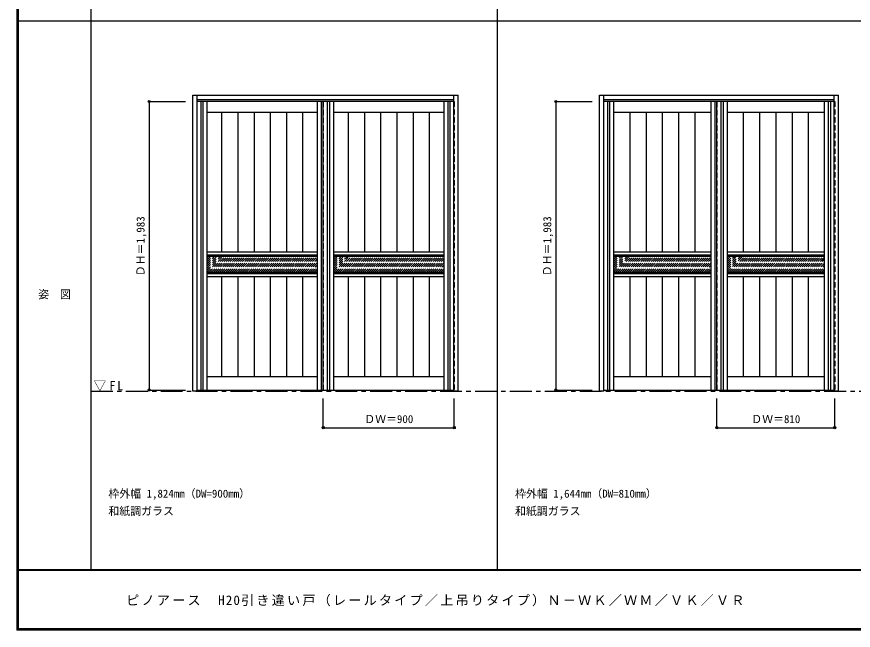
# Model space of a CAD drawing. Units: millimetres, scale not verified. Extents: x -6000 to 5700, y -4307 to 4260.
# Drawn here: x -6000 to -250, y -4205 to 12 of the extents above; entities that cross this region are included whole.
import ezdxf
from ezdxf.enums import TextEntityAlignment as Align

# ---------------------------------------------------------------- set-up
doc = ezdxf.new("R2010")
doc.units = ezdxf.units.MM
doc.header["$LTSCALE"] = 30
doc.header["$PDMODE"] = 32
doc.header["$PDSIZE"] = 15
doc.linetypes.add('CHAIN1', pattern=[8, 5, -1, 1, -1])
doc.linetypes.add('DASHED1', pattern=[1.8, 1.2, -0.6])
for name, color, linetype in [('0-1_通り芯', 4, 'CHAIN1'), ('0-2_扉', 4, 'DASHED1'), ('0-3_仕上げ', 3, 'Continuous'), ('0-4_枠', 3, 'Continuous'), ('0-A_文字', 7, 'Continuous'), ('0-B_寸法', 4, 'Continuous'), ('0-C_ハッチ', 4, 'DASHED1'), ('F-1_枠', 6, 'Continuous'), ('F-A_文字', 7, 'Continuous')]:
    doc.layers.add(name, color=color, linetype=linetype)
doc.styles.add('ＭＳ ゴシック', font='')
doc.styles.get('ＭＳ ゴシック').set_extended_font_data('MS Gothic')

msp = doc.modelspace()

# ---------------------------------------------------------------- linework, layer by layer
at = {"layer": '0-1_通り芯', "color": 7}
msp.add_line((-5490, -2562.5), (100, -2562.5), dxfattribs=at)
at = {"layer": '0-2_扉'}
for p, q in [((-4763, -571), (-4763, -2554)), ((-4760, -571), (-4763, -571)), ((-3863, -2554), (-3863, -571)), ((-2996, -571), (-2993, -571)), ((-2993, -571), (-2993, -2554)), ((-1968, -571), (-1968, -2554)), ((-1965, -571), (-1968, -571)), ((-1158, -2554), (-1158, -571)), ((-381, -571), (-378, -571)), ((-4763, -2554), (-4760, -2554)), ((-2993, -2554), (-2996, -2554)), ((-1968, -2554), (-1965, -2554))]:
    msp.add_line(p, q, dxfattribs=at)
at = {"layer": '0-2_扉', "color": 3, "linetype": 'Continuous'}
for p, q in [((-2996, -571), (-4760, -571)), ((-3893, -2554), (-3893, -571)), ((-381, -571), (-1965, -571)), ((-1188, -2554), (-1188, -571)), ((-4760, -2554), (-2996, -2554)), ((-1965, -2554), (-381, -2554))]:
    msp.add_line(p, q, dxfattribs=at)
at = {"layer": '0-2_扉'}
msp.add_lwpolyline([(-378, -571), (-378, -2554), (-381, -2554)], dxfattribs=at)
at = {"layer": '0-3_仕上げ'}
for p, q in [((-4735.5, -571), (-4735.5, -2554)), ((-4720.5, -571), (-4720.5, -2554)), ((-3905.5, -2554), (-3905.5, -571)), ((-3865.5, -571), (-3865.5, -2554)), ((-3850.5, -571), (-3850.5, -2554)), ((-3035.5, -2554), (-3035.5, -571)), ((-3020.5, -2554), (-3020.5, -571)), ((-1940.5, -571), (-1940.5, -2554)), ((-1925.5, -571), (-1925.5, -2554)), ((-1200.5, -2554), (-1200.5, -571)), ((-1160.5, -571), (-1160.5, -2554)), ((-1145.5, -571), (-1145.5, -2554)), ((-420.5, -2554), (-420.5, -571)), ((-405.5, -2554), (-405.5, -571)), ((-4592.25, -647), (-4592.25, -1606)), ((-4480.55, -647), (-4480.55, -1606)), ((-4368.85, -647), (-4368.85, -1606)), ((-4257.15, -647), (-4257.15, -1606)), ((-4145.45, -647), (-4145.45, -1606)), ((-4033.75, -1606), (-4033.75, -647)), ((-3722.25, -647), (-3722.25, -1606)), ((-3610.55, -647), (-3610.55, -1606)), ((-3498.85, -647), (-3498.85, -1606)), ((-3387.15, -647), (-3387.15, -1606)), ((-3275.45, -647), (-3275.45, -1606)), ((-3163.75, -1606), (-3163.75, -647)), ((-1786.4, -647), (-1786.4, -1606)), ((-1674.7, -647), (-1674.7, -1606)), ((-1563, -647), (-1563, -1606)), ((-1451.3, -647), (-1451.3, -1606)), ((-1339.6, -647), (-1339.6, -1606)), ((-1006.4, -647), (-1006.4, -1606)), ((-894.7, -647), (-894.7, -1606)), ((-783, -647), (-783, -1606)), ((-671.3, -647), (-671.3, -1606)), ((-559.6, -647), (-559.6, -1606)), ((-3933, -1627), (-4693, -1627)), ((-3063, -1627), (-3823, -1627)), ((-1228, -1627), (-1898, -1627)), ((-448, -1627), (-1118, -1627)), ((-3933, -1755), (-4693, -1755)), ((-4592.25, -1776), (-4592.25, -2462)), ((-4480.55, -1776), (-4480.55, -2462)), ((-4368.85, -1776), (-4368.85, -2462)), ((-4257.15, -1776), (-4257.15, -2462)), ((-4145.45, -1776), (-4145.45, -2462)), ((-4033.75, -2462), (-4033.75, -1776)), ((-3063, -1755), (-3823, -1755)), ((-3722.25, -1776), (-3722.25, -2462)), ((-3610.55, -1776), (-3610.55, -2462)), ((-3498.85, -1776), (-3498.85, -2462)), ((-3387.15, -1776), (-3387.15, -2462)), ((-3275.45, -1776), (-3275.45, -2462)), ((-3163.75, -2462), (-3163.75, -1776)), ((-1228, -1755), (-1898, -1755)), ((-1786.4, -1776), (-1786.4, -2462)), ((-1674.7, -1776), (-1674.7, -2462)), ((-1563, -1776), (-1563, -2462)), ((-1451.3, -1776), (-1451.3, -2462)), ((-1339.6, -1776), (-1339.6, -2462)), ((-448, -1755), (-1118, -1755)), ((-1006.4, -1776), (-1006.4, -2462)), ((-894.7, -1776), (-894.7, -2462)), ((-783, -1776), (-783, -2462)), ((-671.3, -1776), (-671.3, -2462)), ((-559.6, -1776), (-559.6, -2462))]:
    msp.add_line(p, q, dxfattribs=at)
at = {"layer": '0-3_仕上げ', "color": 7}
for p, q in [((-4693, -571), (-4693, -2554)), ((-3933, -2554), (-3933, -571)), ((-3823, -571), (-3823, -2554)), ((-3063, -2554), (-3063, -571)), ((-1898, -571), (-1898, -2554)), ((-1228, -2554), (-1228, -571)), ((-1118, -571), (-1118, -2554)), ((-448, -2554), (-448, -571)), ((-3933, -647), (-4693, -647)), ((-3063, -647), (-3823, -647)), ((-1228, -647), (-1898, -647)), ((-448, -647), (-1118, -647)), ((-3933, -1606), (-4693, -1606)), ((-3063, -1606), (-3823, -1606)), ((-1228, -1606), (-1898, -1606)), ((-448, -1606), (-1118, -1606)), ((-3933, -1636), (-4693, -1636)), ((-3063, -1636), (-3823, -1636)), ((-1228, -1636), (-1898, -1636)), ((-448, -1636), (-1118, -1636)), ((-3933, -1746), (-4693, -1746)), ((-3933, -1776), (-4693, -1776)), ((-3063, -1746), (-3823, -1746)), ((-3063, -1776), (-3823, -1776)), ((-1228, -1746), (-1898, -1746)), ((-1228, -1776), (-1898, -1776)), ((-448, -1746), (-1118, -1746)), ((-448, -1776), (-1118, -1776)), ((-3933, -2462), (-4693, -2462)), ((-3063, -2462), (-3823, -2462)), ((-1228, -2462), (-1898, -2462)), ((-448, -2462), (-1118, -2462))]:
    msp.add_line(p, q, dxfattribs=at)
at = {"layer": '0-3_仕上げ', "color": 4, "linetype": 'DASHED1'}
msp.add_line((-3890.5, -2554), (-3890.5, -571), dxfattribs=at)
at = {"layer": '0-4_枠'}
for p, q in [((-4790, -2562.5), (-4790, -527.5)), ((-4790, -527.5), (-2966, -527.5)), ((-4760, -2562.5), (-4760, -527.5)), ((-4760, -557.5), (-2996, -557.5)), ((-2996, -2553.46), (-2996, -527.5)), ((-2966, -2562.5), (-2966, -527.5)), ((-1995, -2562.5), (-1995, -527.5)), ((-1995, -527.5), (-351, -527.5)), ((-1965, -2562.5), (-1965, -527.5)), ((-1965, -557.5), (-381, -557.5)), ((-381, -2553.46), (-381, -527.5)), ((-351, -2562.5), (-351, -527.5)), ((-4760, -2562.5), (-4790, -2562.5)), ((-2996, -2553.8), (-2996, -2553.46)), ((-1965, -2562.5), (-1995, -2562.5)), ((-381, -2553.8), (-381, -2553.46))]:
    msp.add_line(p, q, dxfattribs=at)
for points in [[(-2966, -2562.5), (-2996, -2562.5), (-2996, -2553.8)], [(-351, -2562.5), (-381, -2562.5), (-381, -2553.8)]]:
    msp.add_lwpolyline(points, dxfattribs=at)
at = {"layer": '0-B_寸法'}
for p, q in [((-5090, -571), (-4840, -571)), ((-5090, -571), (-5090, -2554)), ((-2295, -571), (-2045, -571)), ((-2295, -571), (-2295, -2554)), ((-5090, -2554), (-4840, -2554)), ((-2295, -2554), (-2045, -2554)), ((-3893, -2812.5), (-3893, -2612.5)), ((-2993, -2812.5), (-2993, -2612.5)), ((-1188, -2812.5), (-1188, -2612.5)), ((-378, -2812.5), (-378, -2612.5)), ((-3893, -2812.5), (-2993, -2812.5)), ((-1188, -2812.5), (-378, -2812.5))]:
    msp.add_line(p, q, dxfattribs=at)
at = {"layer": '0-B_寸法', "color": 7}
for p in [(-5090, -571), (-2295, -571), (-5090, -2554), (-2295, -2554), (-3893, -2812.5), (-2993, -2812.5), (-1188, -2812.5), (-378, -2812.5)]:
    msp.add_point(p, dxfattribs=at)
at = {"layer": '0-C_ハッチ'}
for p, q in [((-1185.5, -2554), (-1185.5, -571)), ((-4693, -1745.73), (-4583.27, -1636)), ((-4693, -1731.59), (-4597.41, -1636)), ((-4693, -1717.45), (-4611.55, -1636)), ((-4693, -1703.3), (-4625.7, -1636)), ((-4693, -1689.16), (-4639.84, -1636)), ((-4693, -1675.02), (-4653.98, -1636)), ((-4693, -1660.88), (-4668.12, -1636)), ((-4693, -1646.74), (-4682.26, -1636)), ((-4679.13, -1746), (-4569.13, -1636)), ((-4664.98, -1746), (-4554.98, -1636)), ((-4650.84, -1746), (-4540.84, -1636)), ((-4636.7, -1746), (-4526.7, -1636)), ((-4622.56, -1746), (-4512.56, -1636)), ((-4608.42, -1746), (-4498.42, -1636)), ((-4594.27, -1746), (-4484.27, -1636)), ((-4580.13, -1746), (-4470.13, -1636)), ((-4565.99, -1746), (-4455.99, -1636)), ((-4551.85, -1746), (-4441.85, -1636)), ((-4537.71, -1746), (-4427.71, -1636)), ((-4523.56, -1746), (-4413.56, -1636)), ((-4509.42, -1746), (-4399.42, -1636)), ((-4495.28, -1746), (-4385.28, -1636)), ((-4481.14, -1746), (-4371.14, -1636)), ((-4466.99, -1746), (-4356.99, -1636)), ((-4452.85, -1746), (-4342.85, -1636)), ((-4438.71, -1746), (-4328.71, -1636)), ((-4424.57, -1746), (-4314.57, -1636)), ((-4410.43, -1746), (-4300.43, -1636)), ((-4396.28, -1746), (-4286.28, -1636)), ((-4382.14, -1746), (-4272.14, -1636)), ((-4368, -1746), (-4258, -1636)), ((-4353.86, -1746), (-4243.86, -1636)), ((-4339.72, -1746), (-4229.72, -1636)), ((-4325.57, -1746), (-4215.57, -1636)), ((-4311.43, -1746), (-4201.43, -1636)), ((-4297.29, -1746), (-4187.29, -1636)), ((-4283.15, -1746), (-4173.15, -1636)), ((-4269.01, -1746), (-4159.01, -1636)), ((-4254.86, -1746), (-4144.86, -1636)), ((-4240.72, -1746), (-4130.72, -1636)), ((-4226.58, -1746), (-4116.58, -1636)), ((-4212.44, -1746), (-4102.44, -1636)), ((-4198.29, -1746), (-4088.29, -1636)), ((-4184.15, -1746), (-4074.15, -1636)), ((-4170.01, -1746), (-4060.01, -1636)), ((-4155.87, -1746), (-4045.87, -1636)), ((-4141.73, -1746), (-4031.73, -1636)), ((-4127.58, -1746), (-4017.58, -1636)), ((-4113.44, -1746), (-4003.44, -1636)), ((-4099.3, -1746), (-3989.3, -1636)), ((-4085.16, -1746), (-3975.16, -1636)), ((-4071.02, -1746), (-3961.02, -1636)), ((-4056.87, -1746), (-3946.87, -1636)), ((-4042.73, -1746), (-3933, -1636.27)), ((-4028.59, -1746), (-3933, -1650.41)), ((-4014.45, -1746), (-3933, -1664.55)), ((-3823, -1745.73), (-3713.27, -1636)), ((-3823, -1731.59), (-3727.41, -1636)), ((-3823, -1717.45), (-3741.55, -1636)), ((-3823, -1703.3), (-3755.7, -1636)), ((-3823, -1689.16), (-3769.84, -1636)), ((-3823, -1675.02), (-3783.98, -1636)), ((-3823, -1660.88), (-3798.12, -1636)), ((-3823, -1646.74), (-3812.26, -1636)), ((-3809.13, -1746), (-3699.13, -1636)), ((-3794.98, -1746), (-3684.98, -1636)), ((-3780.84, -1746), (-3670.84, -1636)), ((-3766.7, -1746), (-3656.7, -1636)), ((-3752.56, -1746), (-3642.56, -1636)), ((-3738.42, -1746), (-3628.42, -1636)), ((-3724.27, -1746), (-3614.27, -1636)), ((-3710.13, -1746), (-3600.13, -1636)), ((-3695.99, -1746), (-3585.99, -1636)), ((-3681.85, -1746), (-3571.85, -1636)), ((-3667.71, -1746), (-3557.71, -1636)), ((-3653.56, -1746), (-3543.56, -1636)), ((-3639.42, -1746), (-3529.42, -1636)), ((-3625.28, -1746), (-3515.28, -1636)), ((-3611.14, -1746), (-3501.14, -1636)), ((-3596.99, -1746), (-3486.99, -1636)), ((-3582.85, -1746), (-3472.85, -1636)), ((-3568.71, -1746), (-3458.71, -1636)), ((-3554.57, -1746), (-3444.57, -1636)), ((-3540.43, -1746), (-3430.43, -1636)), ((-3526.28, -1746), (-3416.28, -1636)), ((-3512.14, -1746), (-3402.14, -1636)), ((-3498, -1746), (-3388, -1636)), ((-3483.86, -1746), (-3373.86, -1636)), ((-3469.72, -1746), (-3359.72, -1636)), ((-3455.57, -1746), (-3345.57, -1636)), ((-3441.43, -1746), (-3331.43, -1636)), ((-3427.29, -1746), (-3317.29, -1636)), ((-3413.15, -1746), (-3303.15, -1636)), ((-3399.01, -1746), (-3289.01, -1636)), ((-3384.86, -1746), (-3274.86, -1636)), ((-3370.72, -1746), (-3260.72, -1636)), ((-3356.58, -1746), (-3246.58, -1636)), ((-3342.44, -1746), (-3232.44, -1636)), ((-3328.29, -1746), (-3218.29, -1636)), ((-3314.15, -1746), (-3204.15, -1636)), ((-3300.01, -1746), (-3190.01, -1636)), ((-3285.87, -1746), (-3175.87, -1636)), ((-3271.73, -1746), (-3161.73, -1636)), ((-3257.58, -1746), (-3147.58, -1636)), ((-3243.44, -1746), (-3133.44, -1636)), ((-3229.3, -1746), (-3119.3, -1636)), ((-3215.16, -1746), (-3105.16, -1636)), ((-3201.02, -1746), (-3091.02, -1636)), ((-3186.87, -1746), (-3076.87, -1636)), ((-3172.73, -1746), (-3063, -1636.27)), ((-3158.59, -1746), (-3063, -1650.41)), ((-3144.45, -1746), (-3063, -1664.55)), ((-1898, -1743.16), (-1790.84, -1636)), ((-1898, -1729.01), (-1804.99, -1636)), ((-1898, -1714.87), (-1819.13, -1636)), ((-1898, -1700.73), (-1833.27, -1636)), ((-1898, -1686.59), (-1847.41, -1636)), ((-1898, -1672.45), (-1861.55, -1636)), ((-1898, -1658.3), (-1875.7, -1636)), ((-1898, -1644.16), (-1889.84, -1636)), ((-1886.7, -1746), (-1776.7, -1636)), ((-1872.56, -1746), (-1762.56, -1636)), ((-1858.42, -1746), (-1748.42, -1636)), ((-1844.27, -1746), (-1734.27, -1636)), ((-1830.13, -1746), (-1720.13, -1636)), ((-1815.99, -1746), (-1705.99, -1636)), ((-1801.85, -1746), (-1691.85, -1636)), ((-1787.71, -1746), (-1677.71, -1636)), ((-1773.56, -1746), (-1663.56, -1636)), ((-1759.42, -1746), (-1649.42, -1636)), ((-1745.28, -1746), (-1635.28, -1636)), ((-1731.14, -1746), (-1621.14, -1636)), ((-1717, -1746), (-1607, -1636)), ((-1702.85, -1746), (-1592.85, -1636)), ((-1688.71, -1746), (-1578.71, -1636)), ((-1674.57, -1746), (-1564.57, -1636)), ((-1660.43, -1746), (-1550.43, -1636)), ((-1646.28, -1746), (-1536.28, -1636)), ((-1632.14, -1746), (-1522.14, -1636)), ((-1618, -1746), (-1508, -1636)), ((-1603.86, -1746), (-1493.86, -1636)), ((-1589.72, -1746), (-1479.72, -1636)), ((-1575.57, -1746), (-1465.57, -1636)), ((-1561.43, -1746), (-1451.43, -1636)), ((-1547.29, -1746), (-1437.29, -1636)), ((-1533.15, -1746), (-1423.15, -1636)), ((-1519.01, -1746), (-1409.01, -1636)), ((-1504.86, -1746), (-1394.86, -1636)), ((-1490.72, -1746), (-1380.72, -1636)), ((-1476.58, -1746), (-1366.58, -1636)), ((-1462.44, -1746), (-1352.44, -1636)), ((-1448.29, -1746), (-1338.29, -1636)), ((-1434.15, -1746), (-1324.15, -1636)), ((-1420.01, -1746), (-1310.01, -1636)), ((-1405.87, -1746), (-1295.87, -1636)), ((-1391.73, -1746), (-1281.73, -1636)), ((-1377.58, -1746), (-1267.58, -1636)), ((-1363.44, -1746), (-1253.44, -1636)), ((-1349.3, -1746), (-1239.3, -1636)), ((-1335.16, -1746), (-1228, -1638.84)), ((-1321.02, -1746), (-1228, -1652.98)), ((-1306.87, -1746), (-1228, -1667.13)), ((-1118, -1743.16), (-1010.84, -1636)), ((-1118, -1729.01), (-1024.99, -1636)), ((-1118, -1714.87), (-1039.13, -1636)), ((-1118, -1700.73), (-1053.27, -1636)), ((-1118, -1686.59), (-1067.41, -1636)), ((-1118, -1672.45), (-1081.55, -1636)), ((-1118, -1658.3), (-1095.7, -1636)), ((-1118, -1644.16), (-1109.84, -1636)), ((-1106.7, -1746), (-996.7, -1636)), ((-1092.56, -1746), (-982.56, -1636)), ((-1078.42, -1746), (-968.42, -1636)), ((-1064.27, -1746), (-954.27, -1636)), ((-1050.13, -1746), (-940.13, -1636)), ((-1035.99, -1746), (-925.99, -1636)), ((-1021.85, -1746), (-911.85, -1636)), ((-1007.71, -1746), (-897.71, -1636)), ((-993.56, -1746), (-883.56, -1636)), ((-979.42, -1746), (-869.42, -1636)), ((-965.28, -1746), (-855.28, -1636)), ((-951.14, -1746), (-841.14, -1636)), ((-937, -1746), (-827, -1636)), ((-922.85, -1746), (-812.85, -1636)), ((-908.71, -1746), (-798.71, -1636)), ((-894.57, -1746), (-784.57, -1636)), ((-880.43, -1746), (-770.43, -1636)), ((-866.28, -1746), (-756.28, -1636)), ((-852.14, -1746), (-742.14, -1636)), ((-838, -1746), (-728, -1636)), ((-823.86, -1746), (-713.86, -1636)), ((-809.72, -1746), (-699.72, -1636)), ((-795.57, -1746), (-685.57, -1636)), ((-781.43, -1746), (-671.43, -1636)), ((-767.29, -1746), (-657.29, -1636)), ((-753.15, -1746), (-643.15, -1636)), ((-739.01, -1746), (-629.01, -1636)), ((-724.86, -1746), (-614.86, -1636)), ((-710.72, -1746), (-600.72, -1636)), ((-696.58, -1746), (-586.58, -1636)), ((-682.44, -1746), (-572.44, -1636)), ((-668.29, -1746), (-558.29, -1636)), ((-654.15, -1746), (-544.15, -1636)), ((-640.01, -1746), (-530.01, -1636)), ((-625.87, -1746), (-515.87, -1636)), ((-611.73, -1746), (-501.73, -1636)), ((-597.58, -1746), (-487.58, -1636)), ((-583.44, -1746), (-473.44, -1636)), ((-569.3, -1746), (-459.3, -1636)), ((-555.16, -1746), (-448, -1638.84)), ((-541.02, -1746), (-448, -1652.98)), ((-526.87, -1746), (-448, -1667.13)), ((-4000.3, -1746), (-3933, -1678.7)), ((-3986.16, -1746), (-3933, -1692.84)), ((-3972.02, -1746), (-3933, -1706.98)), ((-3957.88, -1746), (-3933, -1721.12)), ((-3130.3, -1746), (-3063, -1678.7)), ((-3116.16, -1746), (-3063, -1692.84)), ((-3102.02, -1746), (-3063, -1706.98)), ((-3087.88, -1746), (-3063, -1721.12)), ((-1292.73, -1746), (-1228, -1681.27)), ((-1278.59, -1746), (-1228, -1695.41)), ((-1264.45, -1746), (-1228, -1709.55)), ((-1250.3, -1746), (-1228, -1723.7)), ((-512.73, -1746), (-448, -1681.27)), ((-498.59, -1746), (-448, -1695.41)), ((-484.45, -1746), (-448, -1709.55)), ((-470.3, -1746), (-448, -1723.7)), ((-3943.74, -1746), (-3933, -1735.26)), ((-3073.74, -1746), (-3063, -1735.26)), ((-1236.16, -1746), (-1228, -1737.84)), ((-456.16, -1746), (-448, -1737.84))]:
    msp.add_line(p, q, dxfattribs=at)
at = {"layer": 'F-1_枠'}
for p, q in [((-6000, 4175), (-6000, -4205)), ((-5995, 4175), (-5995, -4205)), ((-5990, 4175), (-5990, -4205)), ((-5490, 4175), (-5490, -3790)), ((-2695, -3790), (-2695, 4175)), ((-6000, -15.5), (5700, -15.5)), ((5700, -3790), (-6000, -3790)), ((5700, -3795), (-6000, -3795)), ((5700, -4195), (-6000, -4195)), ((5700, -4200), (-6000, -4200)), ((5700, -4205), (-6000, -4205))]:
    msp.add_line(p, q, dxfattribs=at)

# ---------------------------------------------------------------- texts
at = {"layer": '0-A_文字', "style": 'ＭＳ ゴシック'}
for s, p in [('枠外幅 1,824mm（DW=900mm）', (-5370, -3310)), ('枠外幅 1,644mm（DW=810mm）', (-2575, -3310)), ('和紙調ガラス', (-5370, -3430)), ('和紙調ガラス', (-2575, -3430))]:
    msp.add_text(s, height=54.99, dxfattribs=at).set_placement(p, align=Align.BOTTOM_LEFT)
at = {"layer": '0-A_文字', "insert": (-5471.25, -2562.5), "char_height": 65.98, "attachment_point": 7, "style": 'ＭＳ ゴシック'}
msp.add_mtext('\\T1.26;\\W0.95;▽FL', dxfattribs=at)
at = {"layer": '0-B_寸法', "color": 7, "style": 'ＭＳ ゴシック'}
for p in [(-5105, -1771.75), (-2310, -1771.75)]:
    msp.add_text('ＤＨ＝1,983', height=54.99, rotation=90, dxfattribs=at).set_placement(p, align=Align.BOTTOM_LEFT)
for s, p in [('ＤＷ＝900', (-3611.75, -2797.5)), ('ＤＷ＝810', (-951.75, -2797.5))]:
    msp.add_text(s, height=54.99, dxfattribs=at).set_placement(p, align=Align.BOTTOM_LEFT)
at = {"layer": 'F-A_文字', "style": 'ＭＳ ゴシック'}
msp.add_text('姿\u3000図', height=54.99, dxfattribs=at).set_placement((-5852.5, -1940.25), align=Align.BOTTOM_LEFT)
at = {"layer": 'F-A_文字', "insert": (-5247.55, -4040), "char_height": 65.98, "attachment_point": 7, "style": 'ＭＳ ゴシック'}
msp.add_mtext('\\T1.17;ピノアース\u3000H20引き違い戸（レールタイプ／上吊りタイプ）Ｎ－ＷＫ／ＷＭ／ＶＫ／ＶＲ', dxfattribs=at)

doc.saveas('drawing.dxf')
